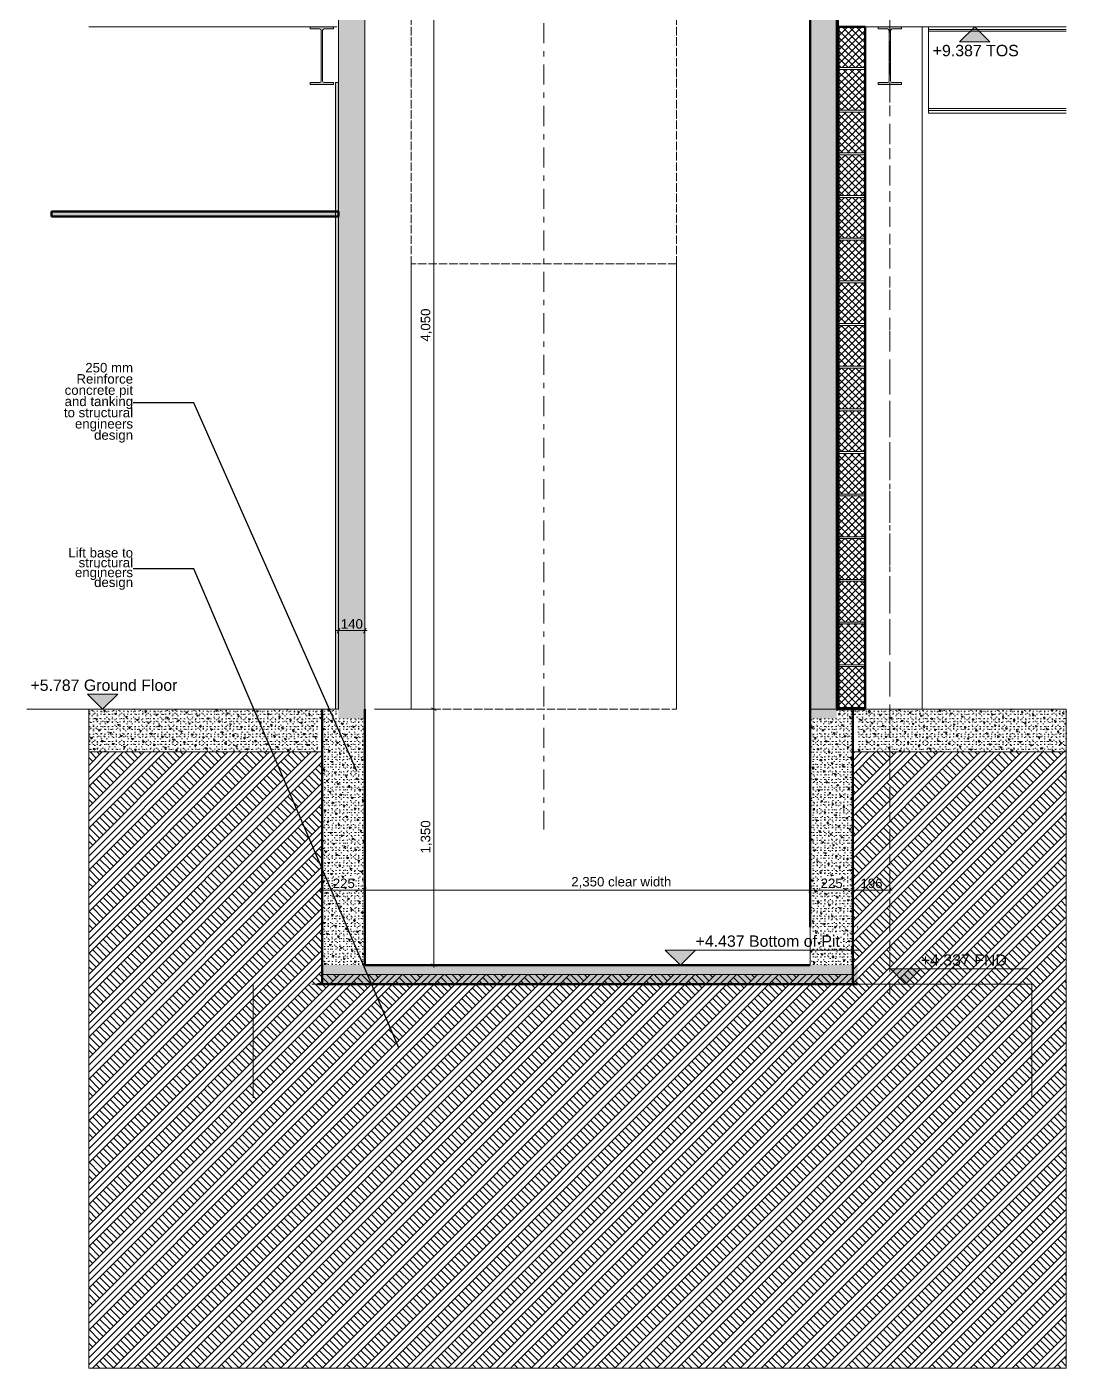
# Model space of a CAD drawing. Header units: millimetres. Extents: x -54677 to 188015, y -4000 to 32873.
# Drawn here: x 181513 to 186999, y 7941 to 15017 of the extents above; entities that cross this region are included whole.
import ezdxf

# ---------------------------------------------------------------- set-up
doc = ezdxf.new("R2010")
doc.units = ezdxf.units.MM
doc.header["$MEASUREMENT"] = 0
for name, pattern in [('Dashed', [112.888889, 56.444445, -56.444445]), ('Double Dashed', [218.722215, 105.83333, -42.333331, 28.222222, -42.333331]), ('Hidden Line', [55, 45, -10]), ('v1', [2800, 1000, -400, 0, -400, 1000, 0])]:
    doc.linetypes.add(name, pattern=pattern)
for name, color, linetype, lineweight in [('2D Layer_Pen_No__1', 7, 'Continuous', 13), ('2D Layer_Pen_No__101', 252, 'Continuous', 15), ('2D Layer_Pen_No__146', 8, 'Continuous', 0), ('2D Layer_Pen_No__173', 1, 'Continuous', 18), ('2D Layer_Pen_No__191', 7, 'Continuous', 5), ('2D Layer_Pen_No__2', 8, 'Continuous', 15), ('2D Layer_Pen_No__85', 8, 'Continuous', 20), ('2D Layer_Pen_No__87', 8, 'Continuous', 20), ('New_2D Layer_Pen_No__1', 7, 'Continuous', 13), ('New_2D Layer_Pen_No__160', 5, 'Continuous', 200), ('New_2D Layer_Pen_No__90', 8, 'Continuous', 20), ('New_A-95-D_1_20_Pen_No__1', 7, 'Continuous', 13), ('New_A-95-D_Stair_Detail.Dim_Pen_No__4', 7, 'Continuous', 20)]:
    doc.layers.add(name, color=color, linetype=linetype, lineweight=lineweight)
for name, color, linetype, lineweight, true_color in [('2D Layer_Pen_No__107', 7, 'Continuous', 15, 0xa6a6a6), ('2D Layer_Pen_No__147', 7, 'Continuous', 0, 0x606060), ('2D Layer_Pen_No__241', 7, 'Continuous', 13, 0xc30c20), ('2D Layer_Pen_No__27', 7, 'Continuous', 50, 0x2a2a2a), ('2D Layer_Pen_No__29', 7, 'Continuous', 50, 0x2a2a2a), ('2D Layer_Pen_No__62', 7, 'Continuous', 20, 0xaaaaaa), ('New_2D Layer_Pen_No__147', 7, 'Continuous', 0, 0x606060), ('New_2D Layer_Pen_No__27', 7, 'Continuous', 50, 0x2a2a2a)]:
    doc.layers.add(name, color=color, linetype=linetype, lineweight=lineweight, true_color=true_color)
for name, color, linetype in [('New_2D Layer', 7, 'Continuous'), ('New_A-95-D_1_20', 7, 'Continuous'), ('New_A-95-D_Stair_Detail.Dim', 7, 'Continuous')]:
    doc.layers.add(name, color=color, linetype=linetype)
doc.styles.add('GENERATED_STYLE_1', font='')
doc.styles.add('GENERATED_STYLE_2', font='')
doc.styles.get('GENERATED_STYLE_1').set_extended_font_data('Arial')
doc.styles.get('GENERATED_STYLE_2').set_extended_font_data('Swis721 BT')
doc.dimstyles.new('GENERATED_STYLE__1', dxfattribs={"dimtxt": 50, "dimasz": 19, "dimexe": 0.18, "dimexo": 50, "dimgap": 0.09, "dimtad": 1, "dimtih": 1, "dimtoh": 1, "dimdec": 0, "dimzin": 0, "dimdsep": 46, "dimtxsty": 'GENERATED_STYLE_1', "dimblk": 'ARROWHEAD_2', "dimblk1": 'ARROWHEAD_2', "dimblk2": 'ARROWHEAD_2', "dimcen": 0.09, "dimclrd": 7, "dimclre": 7, "dimclrt": 7, "dimadec": 0, "dimazin": 0, "dimtfac": 1, "dimtdec": 4, "dimtmove": 0, "dimatfit": 3, "dimfxl": 1, "dimtolj": 1, "dimtzin": 0, "dimarcsym": 0})
doc.dimstyles.new('GENERATED_STYLE__2', dxfattribs={"dimtxt": 50, "dimasz": 19, "dimexe": 0.18, "dimexo": 50, "dimgap": 0.09, "dimtad": 1, "dimdec": 0, "dimzin": 0, "dimdsep": 46, "dimtxsty": 'GENERATED_STYLE_1', "dimblk": 'ARROWHEAD_2', "dimblk1": 'ARROWHEAD_2', "dimblk2": 'ARROWHEAD_2', "dimcen": 0.09, "dimclrd": 7, "dimclre": 7, "dimclrt": 7, "dimadec": 0, "dimazin": 0, "dimtfac": 1, "dimtdec": 4, "dimtmove": 0, "dimatfit": 3, "dimfxl": 1, "dimtolj": 1, "dimtzin": 0, "dimarcsym": 0})
doc.dimstyles.new('GENERATED_STYLE__3', dxfattribs={"dimtxt": 50, "dimasz": 19, "dimexe": 0.18, "dimexo": 50, "dimgap": 0.09, "dimtad": 1, "dimtih": 1, "dimtoh": 1, "dimdec": 0, "dimzin": 0, "dimdsep": 46, "dimtxsty": 'GENERATED_STYLE_1', "dimblk": 'ARROWHEAD_2', "dimblk1": 'ARROWHEAD_2', "dimblk2": 'ARROWHEAD_2', "dimcen": 0.09, "dimclrd": 7, "dimclre": 7, "dimclrt": 7, "dimadec": 0, "dimazin": 0, "dimtfac": 1, "dimtdec": 4, "dimtmove": 2, "dimatfit": 3, "dimfxl": 1, "dimtolj": 1, "dimtzin": 0, "dimarcsym": 0})
doc.dimstyles.new('GENERATED_STYLE__5', dxfattribs={"dimtxt": 0.18, "dimasz": 36.48, "dimexe": 0.18, "dimexo": 0.0625, "dimgap": 0.09, "dimtad": 0, "dimtih": 1, "dimtoh": 1, "dimdec": 4, "dimzin": 0, "dimdsep": 46, "dimcen": 0.09, "dimadec": 0, "dimazin": 0, "dimtfac": 1, "dimtdec": 4, "dimtmove": 0, "dimatfit": 3, "dimldrblk": 'ARROWHEAD_5', "dimfxl": 1, "dimtolj": 1, "dimtzin": 0, "dimarcsym": 0})
pattern_1 = [(45, (160184.873, 11417.109), (-18.384776, 18.384776), []), (135, (160184.873, 11417.109), (18.384776, 18.384776), [])]
pattern_2 = [(45, (160184.87, 11417.11), (-73.4847, 73.4847), [10, -50]), (45, (160169.34, 11475.06), (-73.4847, 73.4847), [10, -50]), (105, (160184.87, 11417.11), (100.38196, 26.89726), [10, -50]), (105, (160227.3, 11459.54), (100.38196, 26.89726), [10, -50]), (165, (160191.94, 11424.18), (26.89726, 100.38196), [10, -50]), (165, (160234.37, 11466.61), (26.89726, 100.38196), [10, -50]), (45, (160177.802, 11424.18), (-14.142136, 14.142136), [0, -20, 0, -30]), (90, (160184.873, 11431.25), (-20, 0), [0, -15, 0, -25])]
pattern_3 = [(0, (160184.8728, 11417.1086), (0, 3), [0, -3])]

# ---------------------------------------------------------------- blocks, each defined once
blk = doc.blocks.new('*D76', base_point=(160184.9, 11417.1))
at = {"layer": 'New_2D Layer_Pen_No__1', "linetype": 'Continuous'}
for p, q in [((183297.3, 10444.4), (183297.3, 10544.9)), ((185647.3, 10444.4), (185647.3, 10545.2)), ((183304.5, 10475.6), (183290.1, 10450.6)), ((185640.1, 10450.6), (185654.5, 10475.6)), ((183285.1, 10463.1), (183297.3, 10463.1)), ((183297.3, 10463.1), (185647.3, 10463.1)), ((185647.3, 10463.1), (185659.5, 10463.1))]:
    blk.add_line(p, q, dxfattribs=at)
at = {"layer": 'New_2D Layer_Pen_No__1', "insert": (184386.5, 10473.1), "char_height": 50, "attachment_point": 7, "style": 'GENERATED_STYLE_1'}
blk.add_mtext('\\A1;{\\fArial|b0|i0|c0|p34;2,350 clear width}', dxfattribs=at)
blk = doc.blocks.new('ARROWHEAD_2')
at = {"color": 0, "linetype": 'Continuous', "lineweight": 0}
for p, q in [((0, 0), (-1, 0)), ((-0.38, -0.66), (0.38, 0.66))]:
    blk.add_line(p, q, dxfattribs=at)
blk = doc.blocks.new('*D80', base_point=(160184.9, 11417.1))
at = {"layer": 'New_2D Layer_Pen_No__1', "linetype": 'Continuous'}
for p, q in [((183145.1, 11831.7), (183157.3, 11831.7)), ((183164.5, 11844.2), (183150.1, 11819.2)), ((183157.3, 11798.2), (183157.3, 11850.4)), ((183157.3, 11831.7), (183297.3, 11831.7)), ((183290.1, 11819.2), (183304.5, 11844.2)), ((183297.3, 11793.2), (183297.3, 11850.4)), ((183297.3, 11831.7), (183309.5, 11831.7))]:
    blk.add_line(p, q, dxfattribs=at)
at = {"layer": 'New_2D Layer_Pen_No__1', "insert": (183170.1, 11841.7), "char_height": 50, "attachment_point": 7, "style": 'GENERATED_STYLE_1'}
blk.add_mtext('\\A1;{\\fArial|b0|i0|c0|p34;140}', dxfattribs=at)
blk = doc.blocks.new('*D85', base_point=(160184.9, 11417.1))
at = {"layer": 'New_A-95-D_1_20_Pen_No__1', "linetype": 'Continuous'}
for p, q in [((183680.5, 15467.1), (183347.3, 15467.1)), ((183649.3, 15474.3), (183674.3, 15459.9)), ((183661.8, 11417.1), (183661.8, 15467.1)), ((183680.5, 11417.1), (183347.3, 11417.1)), ((183649.3, 11424.3), (183674.3, 11409.9)), ((183661.8, 11404.9), (183661.8, 11417.1))]:
    blk.add_line(p, q, dxfattribs=at)
at = {"layer": 'New_A-95-D_1_20_Pen_No__1', "insert": (183651.8, 13356.3), "char_height": 50, "attachment_point": 7, "rotation": 90, "style": 'GENERATED_STYLE_1'}
blk.add_mtext('\\A1;{\\fArial|b0|i0|c0|p34;4,050}', dxfattribs=at)
blk = doc.blocks.new('*D90', base_point=(160184.9, 11417.1))
at = {"layer": 'New_A-95-D_1_20_Pen_No__1', "linetype": 'Continuous'}
for p, q in [((183297.3, 10444.4), (183297.3, 10544.9)), ((185647.3, 10444.4), (185647.3, 10545.2)), ((183304.5, 10475.6), (183290.1, 10450.6)), ((185640.1, 10450.6), (185654.5, 10475.6)), ((183285.1, 10463.1), (183297.3, 10463.1)), ((183297.3, 10463.1), (185647.3, 10463.1)), ((185647.3, 10463.1), (185659.5, 10463.1))]:
    blk.add_line(p, q, dxfattribs=at)
at = {"layer": 'New_A-95-D_1_20_Pen_No__1', "insert": (184386.5, 10473.1), "char_height": 50, "attachment_point": 7, "style": 'GENERATED_STYLE_1'}
blk.add_mtext('\\A1;{\\fArial|b0|i0|c0|p34;2,350}', dxfattribs=at)
blk = doc.blocks.new('Dimension_14_2', base_point=(181912.9, 11417.1))
at = {"layer": 'New_A-95-D_Stair_Detail.Dim', "linetype": 'Continuous', "lineweight": 0, "true_color": 0x000000}
blk.add_hatch(color=178, dxfattribs=at).paths.add_polyline_path([(181912.9, 11417.1), (181992.9, 11497.1), (181832.9, 11497.1)])
at = {"layer": 'New_A-95-D_Stair_Detail.Dim_Pen_No__4', "linetype": 'Continuous'}
for p, q in [((181912.9, 11417.1), (181832.9, 11497.1)), ((181832.9, 11497.1), (181992.9, 11497.1)), ((181992.9, 11497.1), (181912.9, 11417.1)), ((181912.9, 11417.1), (181512.9, 11417.1)), ((181912.9, 11417.1), (181972.9, 11417.1))]:
    blk.add_line(p, q, dxfattribs=at)
at = {"layer": 'New_A-95-D_Stair_Detail.Dim_Pen_No__4', "insert": (181532.1, 11513.1), "char_height": 60, "attachment_point": 7, "style": 'GENERATED_STYLE_1'}
blk.add_mtext('\\A1;{\\fArial|b0|i0|c0|p34;+5.787 Ground Floor}', dxfattribs=at)
blk = doc.blocks.new('Dimension_24_2', base_point=(186515.8, 15017.1))
at = {"layer": 'New_A-95-D_Stair_Detail.Dim', "linetype": 'Continuous', "lineweight": 0, "true_color": 0x000000}
blk.add_hatch(color=178, dxfattribs=at).paths.add_polyline_path([(186515.8, 15017.1), (186435.8, 14937.1), (186595.8, 14937.1)])
at = {"layer": 'New_A-95-D_Stair_Detail.Dim_Pen_No__4', "linetype": 'Continuous'}
for p, q in [((186515.8, 15017.1), (186115.8, 15017.1)), ((186515.8, 15017.1), (186435.8, 14937.1)), ((186515.8, 15017.1), (186575.8, 15017.1)), ((186595.8, 14937.1), (186515.8, 15017.1)), ((186435.8, 14937.1), (186595.8, 14937.1))]:
    blk.add_line(p, q, dxfattribs=at)
at = {"layer": 'New_A-95-D_Stair_Detail.Dim_Pen_No__4', "insert": (186294.2, 14861.1), "char_height": 60, "attachment_point": 7, "style": 'GENERATED_STYLE_1'}
blk.add_mtext('\\A1;{\\fArial|b0|i0|c0|p34;+9.387 TOS}', dxfattribs=at)
blk = doc.blocks.new('Dimension_25_2', base_point=(184962.6, 10067.1))
at = {"layer": 'New_A-95-D_Stair_Detail.Dim', "linetype": 'Continuous', "lineweight": 0, "true_color": 0x000000}
blk.add_hatch(color=178, dxfattribs=at).paths.add_polyline_path([(184962.6, 10067.1), (185042.6, 10147.1), (184882.6, 10147.1)])
at = {"layer": 'New_A-95-D_Stair_Detail.Dim_Pen_No__4', "linetype": 'Continuous'}
for p, q in [((184962.6, 10067.1), (184882.6, 10147.1)), ((184882.6, 10147.1), (185042.6, 10147.1)), ((185042.6, 10147.1), (184962.6, 10067.1)), ((185042.6, 10147.1), (185910.5, 10147.1)), ((184962.6, 10067.1), (184902.6, 10067.1)), ((184962.6, 10067.1), (185022.6, 10067.1))]:
    blk.add_line(p, q, dxfattribs=at)
at = {"layer": 'New_A-95-D_Stair_Detail.Dim_Pen_No__4', "insert": (185042.6, 10163.1), "char_height": 60, "attachment_point": 7, "style": 'GENERATED_STYLE_1'}
blk.add_mtext('\\A1;{\\fArial|b0|i0|c0|p34;+4.437 Bottom of Pit}', dxfattribs=at)
blk = doc.blocks.new('Dimension_26_2', base_point=(186151.2, 9967.1))
at = {"layer": 'New_A-95-D_Stair_Detail.Dim', "linetype": 'Continuous', "lineweight": 0, "true_color": 0x000000}
blk.add_hatch(color=178, dxfattribs=at).paths.add_polyline_path([(186151.2, 9967.1), (186231.2, 10047.1), (186071.2, 10047.1)])
at = {"layer": 'New_A-95-D_Stair_Detail.Dim_Pen_No__4', "linetype": 'Continuous'}
for p, q in [((186151.2, 9967.1), (186071.2, 10047.1)), ((186071.2, 10047.1), (186231.2, 10047.1)), ((186231.2, 10047.1), (186151.2, 9967.1)), ((186231.2, 10047.1), (186797.1, 10047.1)), ((186151.2, 9967.1), (186091.2, 9967.1)), ((186151.2, 9967.1), (186211.2, 9967.1))]:
    blk.add_line(p, q, dxfattribs=at)
at = {"layer": 'New_A-95-D_Stair_Detail.Dim_Pen_No__4', "insert": (186231.2, 10063.1), "char_height": 60, "attachment_point": 7, "style": 'GENERATED_STYLE_1'}
blk.add_mtext('\\A1;{\\fArial|b0|i0|c0|p34;+4.337 FND}', dxfattribs=at)
blk = doc.blocks.new('*D106', base_point=(160184.9, 11417.1))
at = {"layer": 'New_A-95-D_1_20_Pen_No__1', "linetype": 'Continuous'}
for p, q in [((185647.4, 10444.4), (185647.4, 10548.5)), ((185872.3, 10444.4), (185872.3, 10555.4)), ((185654.6, 10475.6), (185640.2, 10450.6)), ((185865.1, 10450.6), (185879.5, 10475.6)), ((185635.2, 10463.1), (185647.4, 10463.1)), ((185647.4, 10463.1), (185872.3, 10463.1)), ((185872.3, 10463.1), (185884.5, 10463.1))]:
    blk.add_line(p, q, dxfattribs=at)
at = {"layer": 'New_A-95-D_1_20_Pen_No__1', "insert": (185702.6, 10473.1), "char_height": 50, "attachment_point": 7, "style": 'GENERATED_STYLE_1'}
blk.add_mtext('\\A1;{\\fArial|b0|i0|c0|p34;225}', dxfattribs=at)
blk = doc.blocks.new('*D107', base_point=(160184.9, 11417.1))
at = {"layer": 'New_A-95-D_1_20_Pen_No__1', "linetype": 'Continuous'}
for p, q in [((185872.3, 10444.4), (185872.3, 10544.3)), ((185879.5, 10475.6), (185865.1, 10450.6)), ((186060.7, 10450.6), (186075.2, 10475.6)), ((186067.9, 10444.4), (186067.9, 10542.3)), ((185860.1, 10463.1), (185872.3, 10463.1)), ((185872.3, 10463.1), (186067.9, 10463.1)), ((186067.9, 10463.1), (186080.2, 10463.1))]:
    blk.add_line(p, q, dxfattribs=at)
at = {"layer": 'New_A-95-D_1_20_Pen_No__1', "insert": (185912.9, 10473.1), "char_height": 50, "attachment_point": 7, "style": 'GENERATED_STYLE_1'}
blk.add_mtext('\\A1;{\\fArial|b0|i0|c0|p34;196}', dxfattribs=at)
blk = doc.blocks.new('*D108', base_point=(160184.9, 11417.1))
at = {"layer": 'New_A-95-D_1_20_Pen_No__1', "linetype": 'Continuous'}
for p, q in [((183072.3, 10444.4), (183072.3, 10554.6)), ((183079.5, 10475.6), (183065.1, 10450.6)), ((183290.2, 10450.6), (183304.6, 10475.6)), ((183297.4, 10444.4), (183297.4, 10519.2)), ((183060.1, 10463.1), (183072.3, 10463.1)), ((183072.3, 10463.1), (183297.4, 10463.1)), ((183297.4, 10463.1), (183309.6, 10463.1))]:
    blk.add_line(p, q, dxfattribs=at)
at = {"layer": 'New_A-95-D_1_20_Pen_No__1', "insert": (183127.6, 10473.1), "char_height": 50, "attachment_point": 7, "style": 'GENERATED_STYLE_1'}
blk.add_mtext('\\A1;{\\fArial|b0|i0|c0|p34;225}', dxfattribs=at)
blk = doc.blocks.new('*D109', base_point=(160184.9, 11417.1))
at = {"layer": 'New_A-95-D_1_20_Pen_No__1', "linetype": 'Continuous'}
for p, q in [((183680.5, 11417.1), (183347.3, 11417.1)), ((183674.3, 11409.9), (183649.3, 11424.3)), ((183661.8, 11417.1), (183661.8, 11429.3)), ((183661.8, 10067.1), (183661.8, 11417.1)), ((183680.5, 10067.1), (183347.4, 10067.1)), ((183649.3, 10074.3), (183674.3, 10059.9)), ((183661.8, 10054.9), (183661.8, 10067.1))]:
    blk.add_line(p, q, dxfattribs=at)
at = {"layer": 'New_A-95-D_1_20_Pen_No__1', "insert": (183651.8, 10656.3), "char_height": 50, "attachment_point": 7, "rotation": 90, "style": 'GENERATED_STYLE_1'}
blk.add_mtext('\\A1;{\\fArial|b0|i0|c0|p34;1,350}', dxfattribs=at)
blk = doc.blocks.new('ARROWHEAD_5')
at = {"color": 0, "linetype": 'Continuous', "lineweight": 0}
blk.add_line((0, 0), (-1, 0), dxfattribs=at)
blk.add_solid([(-1, 0.2679), (0, 0), (-1, -0.2679), (-1, 0.2679)], dxfattribs=at)

msp = doc.modelspace()

# ---------------------------------------------------------------- hatches: boundary and pattern name
at = {"layer": '2D Layer_Pen_No__101', "linetype": 'Continuous'}
h = msp.add_hatch(dxfattribs=at)
h.set_pattern_fill('Concrete_Block_0002', color=256, style=0, pattern_type=2)
h.set_pattern_definition(pattern_1)
h.paths.add_polyline_path([(185937.3, 15017.1), (185797.3, 15017.1), (185797.3, 14802.1), (185937.3, 14802.1)])
h = msp.add_hatch(dxfattribs=at)
h.set_pattern_fill('Concrete_Block_0002', color=256, style=0, pattern_type=2)
h.set_pattern_definition(pattern_1)
h.paths.add_polyline_path([(185937.3, 14792.1), (185797.3, 14792.1), (185797.3, 14577.1), (185937.3, 14577.1)])
h = msp.add_hatch(dxfattribs=at)
h.set_pattern_fill('Concrete_Block_0002', color=256, style=0, pattern_type=2)
h.set_pattern_definition(pattern_1)
h.paths.add_polyline_path([(185937.3, 14567.1), (185797.3, 14567.1), (185797.3, 14352.1), (185937.3, 14352.1)])
h = msp.add_hatch(dxfattribs=at)
h.set_pattern_fill('Concrete_Block_0002', color=256, style=0, pattern_type=2)
h.set_pattern_definition(pattern_1)
h.paths.add_polyline_path([(185937.3, 14342.1), (185797.3, 14342.1), (185797.3, 14127.1), (185937.3, 14127.1)])
h = msp.add_hatch(dxfattribs=at)
h.set_pattern_fill('Concrete_Block_0002', color=256, style=0, pattern_type=2)
h.set_pattern_definition(pattern_1)
h.paths.add_polyline_path([(185937.3, 14117.1), (185797.3, 14117.1), (185797.3, 13902.1), (185937.3, 13902.1)])
h = msp.add_hatch(dxfattribs=at)
h.set_pattern_fill('Concrete_Block_0002', color=256, style=0, pattern_type=2)
h.set_pattern_definition(pattern_1)
h.paths.add_polyline_path([(185937.3, 13892.1), (185797.3, 13892.1), (185797.3, 13677.1), (185937.3, 13677.1)])
h = msp.add_hatch(dxfattribs=at)
h.set_pattern_fill('Concrete_Block_0002', color=256, style=0, pattern_type=2)
h.set_pattern_definition(pattern_1)
h.paths.add_polyline_path([(185937.3, 13667.1), (185797.3, 13667.1), (185797.3, 13452.1), (185937.3, 13452.1)])
h = msp.add_hatch(dxfattribs=at)
h.set_pattern_fill('Concrete_Block_0002', color=256, style=0, pattern_type=2)
h.set_pattern_definition(pattern_1)
h.paths.add_polyline_path([(185937.3, 13442.1), (185797.3, 13442.1), (185797.3, 13227.1), (185937.3, 13227.1)])
h = msp.add_hatch(dxfattribs=at)
h.set_pattern_fill('Concrete_Block_0002', color=256, style=0, pattern_type=2)
h.set_pattern_definition(pattern_1)
h.paths.add_polyline_path([(185937.3, 13217.1), (185797.3, 13217.1), (185797.3, 13002.1), (185937.3, 13002.1)])
h = msp.add_hatch(dxfattribs=at)
h.set_pattern_fill('Concrete_Block_0002', color=256, style=0, pattern_type=2)
h.set_pattern_definition(pattern_1)
h.paths.add_polyline_path([(185937.3, 12992.1), (185797.3, 12992.1), (185797.3, 12777.1), (185937.3, 12777.1)])
h = msp.add_hatch(dxfattribs=at)
h.set_pattern_fill('Concrete_Block_0002', color=256, style=0, pattern_type=2)
h.set_pattern_definition(pattern_1)
h.paths.add_polyline_path([(185937.3, 12767.1), (185797.3, 12767.1), (185797.3, 12552.1), (185937.3, 12552.1)])
h = msp.add_hatch(dxfattribs=at)
h.set_pattern_fill('Concrete_Block_0002', color=256, style=0, pattern_type=2)
h.set_pattern_definition(pattern_1)
h.paths.add_polyline_path([(185937.3, 12542.1), (185797.3, 12542.1), (185797.3, 12327.1), (185937.3, 12327.1)])
h = msp.add_hatch(dxfattribs=at)
h.set_pattern_fill('Concrete_Block_0002', color=256, style=0, pattern_type=2)
h.set_pattern_definition(pattern_1)
h.paths.add_polyline_path([(185937.3, 12317.1), (185797.3, 12317.1), (185797.3, 12102.1), (185937.3, 12102.1)])
h = msp.add_hatch(dxfattribs=at)
h.set_pattern_fill('Concrete_Block_0002', color=256, style=0, pattern_type=2)
h.set_pattern_definition(pattern_1)
h.paths.add_polyline_path([(185937.3, 12092.1), (185797.3, 12092.1), (185797.3, 11877.1), (185937.3, 11877.1)])
h = msp.add_hatch(dxfattribs=at)
h.set_pattern_fill('Concrete_Block_0002', color=256, style=0, pattern_type=2)
h.set_pattern_definition(pattern_1)
h.paths.add_polyline_path([(185937.3, 11867.1), (185797.3, 11867.1), (185797.3, 11652.1), (185937.3, 11652.1)])
h = msp.add_hatch(dxfattribs=at)
h.set_pattern_fill('Concrete_Block_0002', color=256, style=0, pattern_type=2)
h.set_pattern_definition(pattern_1)
h.paths.add_polyline_path([(185937.3, 11642.1), (185797.3, 11642.1), (185797.3, 11427.1), (185937.3, 11427.1)])
h = msp.add_hatch(dxfattribs=at)
h.set_pattern_fill('Earth_0002', color=256, style=0, pattern_type=2)
h.set_pattern_definition([(45, (160184.87, 11417.11), (-55.15433, 55.15433), []), (45, (160166.49, 11435.5), (-110.30865, 110.30865), []), (45, (160148.1, 11453.88), (-110.30865, 110.30865), []), (135, (160129.718, 11472.263), (18.384776, 18.384776), [78, -78])])
h.paths.add_polyline_path([(183072.3, 11192.1), (181839.8, 11192.1), (181839.8, 7941.1), (186998.6, 7941.1), (186998.6, 11192.1), (185872.3, 11192.1), (185872.3, 10017.1), (183072.3, 10017.1)])
at = {"layer": '2D Layer_Pen_No__107', "linetype": 'Continuous'}
h = msp.add_hatch(dxfattribs=at)
h.set_pattern_fill('Gypsum_PB_0002', color=256, style=0, pattern_type=2)
h.set_pattern_definition(pattern_3)
h.paths.add_polyline_path([(183142.3, 11417.1), (183157.3, 11417.1), (183157.3, 14723.4), (183142.3, 14723.4)])
h = msp.add_hatch(dxfattribs=at)
h.set_pattern_fill('Gypsum_PB_0002', color=256, style=0, pattern_type=2)
h.set_pattern_definition(pattern_3)
h.paths.add_polyline_path([(183157.3, 14042.1), (181643.7, 14042.1), (181643.7, 14017.1), (183157.3, 14017.1)])
at = {"layer": '2D Layer_Pen_No__146', "linetype": 'Continuous'}
h = msp.add_hatch(dxfattribs=at)
h.set_pattern_fill('Structural_Concrete_0002', color=256, style=0, pattern_type=2)
h.set_pattern_definition(pattern_2)
h.paths.add_polyline_path([(183297.3, 10067.1), (183297.3, 11367.1), (183072.3, 11367.1), (183072.3, 10067.1)])
h = msp.add_hatch(dxfattribs=at)
h.set_pattern_fill('Structural_Concrete_0002', color=256, style=0, pattern_type=2)
h.set_pattern_definition(pattern_2)
h.paths.add_polyline_path([(185647.3, 10067.1), (185872.3, 10067.1), (185872.3, 11367.1), (185647.3, 11367.1)])
h = msp.add_hatch(dxfattribs=at)
h.set_pattern_fill('Structural_Concrete_0002', color=256, style=0, pattern_type=2)
h.set_pattern_definition(pattern_2)
h.paths.add_polyline_path([(183072.3, 10067.1), (183072.3, 9967.1), (185897.3, 9967.1), (185897.3, 10067.1)])
at = {"layer": '2D Layer_Pen_No__147', "linetype": 'Continuous'}
h = msp.add_hatch(dxfattribs=at)
h.set_pattern_fill('Structural_Concrete_0002', color=256, style=0, pattern_type=2)
h.set_pattern_definition(pattern_2)
h.paths.add_polyline_path([(183048.5, 11367.1), (183147.3, 11367.1), (183147.3, 11417.1), (181839.8, 11417.1), (181839.8, 11192.1), (183048.5, 11192.1)])
h = msp.add_hatch(dxfattribs=at)
h.set_pattern_fill('Structural_Concrete_0002', color=256, style=0, pattern_type=2)
h.set_pattern_definition(pattern_2)
h.paths.add_polyline_path([(185898.5, 11367.1), (185898.5, 11192.1), (186998.6, 11192.1), (186998.6, 11417.1), (185787.3, 11417.1), (185787.3, 11367.1)])
at = {"layer": 'New_2D Layer_Pen_No__147', "linetype": 'Continuous'}
h = msp.add_hatch(dxfattribs=at)
h.set_pattern_fill('Structural_Concrete_0002', color=256, style=0, pattern_type=2)
h.set_pattern_definition(pattern_2)
h.paths.add_polyline_path([(183297.3, 11367.1), (183297.3, 31517.1), (183157.3, 31517.1), (183157.3, 11367.1)])
h = msp.add_hatch(dxfattribs=at)
h.set_pattern_fill('Structural_Concrete_0002', color=256, style=0, pattern_type=2)
h.set_pattern_definition(pattern_2)
h.paths.add_polyline_path([(185647.3, 11367.1), (185787.3, 11367.1), (185787.3, 31517.1), (185647.3, 31517.1)])
at = {"layer": 'New_2D Layer_Pen_No__160', "linetype": 'Continuous', "lineweight": 0, "true_color": 0x00007f}
for points in [[(183132.2, 14712.7), (183132.2, 14723.4), (183083, 14723.4), (183076.7, 14726), (183074.1, 14732.3), (183074.1, 14997.5), (183076.7, 15003.8), (183083, 15006.4), (183132.2, 15006.4), (183132.2, 15017.1), (183008.8, 15017.1), (183008.8, 15006.4), (183058.1, 15006.4), (183064.4, 15003.8), (183067, 14997.5), (183067, 14732.3), (183064.4, 14726), (183058.1, 14723.4), (183008.8, 14723.4), (183008.8, 14712.7)], [(186006.2, 14712.7), (186129.6, 14712.7), (186129.6, 14723.4), (186080.3, 14723.4), (186074.1, 14726), (186071.4, 14732.3), (186071.4, 14997.5), (186074.1, 15003.8), (186080.3, 15006.4), (186129.6, 15006.4), (186129.6, 15017.1), (186006.2, 15017.1), (186006.2, 15006.4), (186055.4, 15006.4), (186061.7, 15003.8), (186064.3, 14997.5), (186064.3, 14732.3), (186061.7, 14726), (186055.4, 14723.4), (186006.2, 14723.4)]]:
    msp.add_hatch(color=176, dxfattribs=at).paths.add_polyline_path(points)

# ---------------------------------------------------------------- linework, layer by layer
at = {"layer": '2D Layer_Pen_No__1', "linetype": 'Hidden Line'}
for p, q in [((184942.3, 13767.1), (183542.3, 13767.1)), ((183542.3, 13767.1), (183542.3, 11417.1)), ((184942.3, 11417.1), (184942.3, 13767.1)), ((183542.3, 11417.1), (184942.3, 11417.1))]:
    msp.add_line(p, q, dxfattribs=at)
at = {"layer": '2D Layer_Pen_No__1', "linetype": 'Continuous'}
for p, q in [((183147.3, 11417.1), (181839.8, 11417.1)), ((181839.8, 11417.1), (181839.8, 11192.1)), ((186998.6, 11417.1), (185647.3, 11417.1)), ((186998.6, 11192.1), (186998.6, 11417.1)), ((183047.3, 11192.1), (182221.2, 11192.1)), ((186998.6, 11192.1), (185898.5, 11192.1))]:
    msp.add_line(p, q, dxfattribs=at)
at = {"layer": '2D Layer_Pen_No__1', "linetype": 'v1'}
for p, q in [((186818, 9967.1), (182707.4, 9967.1)), ((182707.4, 9967.1), (182707.4, 9367.1)), ((186818, 9367.1), (186818, 9967.1))]:
    msp.add_line(p, q, dxfattribs=at)
at = {"layer": '2D Layer_Pen_No__1', "linetype": 'Continuous', "flags": 128}
msp.add_lwpolyline([(183072.3, 11192.1), (181839.8, 11192.1), (181839.8, 7941.1), (186998.6, 7941.1), (186998.6, 11192.1), (185872.3, 11192.1), (185872.3, 10017.1), (183072.3, 10017.1)], close=True, dxfattribs=at)
at = {"layer": '2D Layer_Pen_No__101', "linetype": 'Double Dashed'}
msp.add_line((184242.3, 31659.9), (184242.3, 10782.6), dxfattribs=at)
at = {"layer": '2D Layer_Pen_No__101', "linetype": 'Hidden Line'}
for p, q in [((183542.3, 31517.1), (183542.3, 11417.1)), ((184942.3, 31517.1), (184942.3, 11417.1))]:
    msp.add_line(p, q, dxfattribs=at)
at = {"layer": '2D Layer_Pen_No__173', "linetype": 'Double Dashed'}
msp.add_line((186067.9, 32440), (186067.9, 10068), dxfattribs=at)
at = {"layer": '2D Layer_Pen_No__191', "linetype": 'Continuous', "flags": 128}
msp.add_lwpolyline([(183142.3, 11417.1), (183157.3, 11417.1), (183157.3, 14723.4), (183142.3, 14723.4)], close=True, dxfattribs=at)
at = {"layer": '2D Layer_Pen_No__2', "linetype": 'Continuous', "flags": 128}
for points in [[(185937.3, 15017.1), (185797.3, 15017.1), (185797.3, 14802.1), (185937.3, 14802.1)], [(185937.3, 14792.1), (185797.3, 14792.1), (185797.3, 14577.1), (185937.3, 14577.1)], [(185937.3, 14567.1), (185797.3, 14567.1), (185797.3, 14352.1), (185937.3, 14352.1)], [(185937.3, 14342.1), (185797.3, 14342.1), (185797.3, 14127.1), (185937.3, 14127.1)], [(185937.3, 14117.1), (185797.3, 14117.1), (185797.3, 13902.1), (185937.3, 13902.1)], [(185937.3, 13892.1), (185797.3, 13892.1), (185797.3, 13677.1), (185937.3, 13677.1)], [(185937.3, 13667.1), (185797.3, 13667.1), (185797.3, 13452.1), (185937.3, 13452.1)], [(185937.3, 13442.1), (185797.3, 13442.1), (185797.3, 13227.1), (185937.3, 13227.1)], [(185937.3, 13217.1), (185797.3, 13217.1), (185797.3, 13002.1), (185937.3, 13002.1)], [(185937.3, 12992.1), (185797.3, 12992.1), (185797.3, 12777.1), (185937.3, 12777.1)], [(185937.3, 12767.1), (185797.3, 12767.1), (185797.3, 12552.1), (185937.3, 12552.1)], [(185937.3, 12542.1), (185797.3, 12542.1), (185797.3, 12327.1), (185937.3, 12327.1)], [(185937.3, 12317.1), (185797.3, 12317.1), (185797.3, 12102.1), (185937.3, 12102.1)], [(185937.3, 12092.1), (185797.3, 12092.1), (185797.3, 11877.1), (185937.3, 11877.1)], [(185937.3, 11867.1), (185797.3, 11867.1), (185797.3, 11652.1), (185937.3, 11652.1)], [(185937.3, 11642.1), (185797.3, 11642.1), (185797.3, 11427.1), (185937.3, 11427.1)]]:
    msp.add_lwpolyline(points, close=True, dxfattribs=at)
at = {"layer": '2D Layer_Pen_No__241', "linetype": 'Dashed'}
msp.add_line((186067.9, 9917.1), (186067.9, 32404.7), dxfattribs=at)
at = {"layer": '2D Layer_Pen_No__27', "linetype": 'Continuous'}
for p, q in [((185797.3, 15017.1), (185797.3, 11417.1)), ((185797.3, 15017.1), (185937.3, 15017.1)), ((185937.3, 15017.1), (185937.2, 15017.1)), ((185937.3, 15017.1), (185937.3, 11417.1)), ((183072.3, 11417.1), (183072.3, 10267.1)), ((183297.3, 11417.1), (183297.4, 10067.1)), ((185937.3, 11417.1), (185787.3, 11417.1)), ((185872.3, 11417.1), (185872.3, 10267.1)), ((183297.3, 11367.1), (183296.1, 11367.1)), ((185647.3, 11367.1), (185647.3, 10267.1)), ((185897.3, 10267.1), (185894.8, 10267.1))]:
    msp.add_line(p, q, dxfattribs=at)
at = {"layer": '2D Layer_Pen_No__29', "linetype": 'Continuous'}
for p, q in [((183157.3, 14042.1), (181643.7, 14042.1)), ((181643.7, 14017.1), (181643.7, 14042.1)), ((183157.3, 14017.1), (181643.7, 14017.1)), ((183157.3, 14042.1), (183157.3, 14017.1)), ((183072.3, 10267.1), (183072.3, 9967.1)), ((185872.3, 10267.1), (185872.3, 9967.1)), ((185647.4, 10067.1), (183297.4, 10067.1)), ((185897.3, 9967.1), (183047.3, 9967.1))]:
    msp.add_line(p, q, dxfattribs=at)
at = {"layer": '2D Layer_Pen_No__62', "linetype": 'Continuous'}
for p, q in [((183148.5, 15017.1), (181839.8, 15017.1)), ((185797.3, 15063.9), (185797.3, 15017.1)), ((186998.6, 15017.1), (185797.3, 15017.1))]:
    msp.add_line(p, q, dxfattribs=at)
at = {"layer": '2D Layer_Pen_No__87', "linetype": 'Continuous'}
for p, q in [((186237.9, 15017.1), (186237.9, 11417.1)), ((185647.4, 11092.1), (185647.4, 10067.1))]:
    msp.add_line(p, q, dxfattribs=at)
at = {"layer": 'New_2D Layer_Pen_No__1', "linetype": 'Continuous'}
for p, q in [((183157.3, 31517.1), (183157.3, 11417.1)), ((183297.3, 31517.1), (183297.3, 11417.1)), ((183008.8, 15017.1), (183008.8, 15006.4)), ((183132.2, 15017.1), (183132.2, 15006.4)), ((186006.2, 15017.1), (186006.2, 15006.4)), ((186129.6, 15017.1), (186129.6, 15006.4)), ((183008.8, 14723.4), (183008.8, 14712.7)), ((183132.2, 14723.4), (183132.2, 14712.7)), ((186006.2, 14723.4), (186006.2, 14712.7)), ((186129.6, 14723.4), (186129.6, 14712.7)), ((183132.2, 14712.7), (183008.8, 14712.7)), ((186129.6, 14712.7), (186006.2, 14712.7))]:
    msp.add_line(p, q, dxfattribs=at)
at = {"layer": 'New_2D Layer_Pen_No__1', "linetype": 'Continuous', "flags": 128}
for points in [[(183064.4, 15003.8), (183058.1, 15006.4), (183008.8, 15006.4)], [(183064.4, 15003.8), (183067, 14997.5), (183067, 14732.3), (183064.4, 14726)], [(183076.7, 15003.8), (183074.1, 14997.5), (183074.1, 14732.3), (183076.7, 14726)], [(183132.2, 15006.4), (183083, 15006.4), (183076.7, 15003.8)], [(186061.7, 15003.8), (186055.4, 15006.4), (186006.2, 15006.4)], [(186061.7, 15003.8), (186064.3, 14997.5), (186064.3, 14732.3), (186061.7, 14726)], [(186074.1, 15003.8), (186071.4, 14997.5), (186071.4, 14732.3), (186074.1, 14726)], [(186129.6, 15006.4), (186080.3, 15006.4), (186074.1, 15003.8)], [(183064.4, 14726), (183058.1, 14723.4), (183008.8, 14723.4)], [(183076.7, 14726), (183083, 14723.4), (183132.2, 14723.4)], [(186061.7, 14726), (186055.4, 14723.4), (186006.2, 14723.4)], [(186074.1, 14726), (186080.3, 14723.4), (186129.6, 14723.4)]]:
    msp.add_lwpolyline(points, dxfattribs=at)
at = {"layer": 'New_2D Layer_Pen_No__27', "linetype": 'Continuous'}
for p, q in [((185647.3, 31517.1), (185647.3, 11367.1)), ((185787.3, 31517.1), (185787.3, 11417.1)), ((185648.5, 11367.1), (185647.3, 11367.1))]:
    msp.add_line(p, q, dxfattribs=at)
at = {"layer": 'New_2D Layer_Pen_No__90', "linetype": 'Continuous'}
for p, q in [((186272, 15003.8), (186272, 15017.1)), ((186272, 15000.8), (186272, 15003.8)), ((186998.6, 15003.8), (186272, 15003.8)), ((186272, 14993.6), (186272, 15000.8)), ((186272, 14586), (186272, 14993.6)), ((186998.6, 14993.6), (186272, 14993.6)), ((186272, 14578.8), (186272, 14586)), ((186998.6, 14586), (186272, 14586)), ((186272, 14575.8), (186272, 14578.8)), ((186272, 14562.5), (186272, 14575.8)), ((186998.6, 14575.8), (186272, 14575.8)), ((186998.6, 14562.5), (186272, 14562.5))]:
    msp.add_line(p, q, dxfattribs=at)

# ---------------------------------------------------------------- block references
at = {"layer": 'New_A-95-D_Stair_Detail.Dim', "linetype": 'Continuous'}
for name, p in [('Dimension_24_2', (186515.8, 15017.1)), ('Dimension_14_2', (181912.9, 11417.1)), ('Dimension_25_2', (184962.6, 10067.1)), ('Dimension_26_2', (186151.2, 9967.1))]:
    msp.add_blockref(name, p, dxfattribs=at)

# ---------------------------------------------------------------- texts
at = {"layer": '2D Layer_Pen_No__1', "linetype": 'Continuous', "attachment_point": 6, "style": 'GENERATED_STYLE_2'}
for s, insert, char_height, width, line_spacing_factor in [('\\A1;{\\fSwis721 BT|b0|i0|c0|p34;250 mm Reinforce concrete pit and tanking to structural engineers design }', (182073.7, 13033.9), 50.0018, 394.919, 0.710273), ('\\A1;{\\fSwis721 BT|b0|i0|c0|p34;Lift base to structural engineers design }', (182073.7, 12157.4), 50, 449.743, 0.622519)]:
    msp.add_mtext(s, dxfattribs=dict(at, insert=insert, char_height=char_height, width=width, line_spacing_factor=line_spacing_factor))

# ---------------------------------------------------------------- dimensions: what is measured, and where the dimension line sits
at = {"layer": 'New_2D Layer', "linetype": 'Continuous'}
dim = msp.add_linear_dim(base=(183297.3, 11831.7), p1=(183157.3, 11748.2), p2=(183297.3, 11743.2), dimstyle='GENERATED_STYLE__1', dxfattribs=at)
dim.commit()
dim.dimension.update_dxf_attribs({"geometry": '*D80', "text_midpoint": (183233.3, 11866.7), "dimtype": 160})
dim = msp.add_linear_dim(base=(185647.3, 10463.1), p1=(183297.3, 10594.9), p2=(185647.3, 10595.2), text='<MeasuredValue> clear width', dimstyle='GENERATED_STYLE__3', dxfattribs=at)
dim.commit()
dim.dimension.update_dxf_attribs({"geometry": '*D76', "text_midpoint": (184873, 10498.1), "dimtype": 160})
at = {"layer": 'New_A-95-D_1_20', "linetype": 'Continuous'}
for base, p1, p2, picture, middle in [((183661.8, 15467.1), (183297.3, 11417.1), (183297.3, 15467.1), '*D85', (183626.8, 13451.2)), ((183661.8, 11417.1), (183297.4, 10067.1), (183297.3, 11417.1), '*D109', (183626.8, 10751.2))]:
    dim = msp.add_linear_dim(base=base, p1=p1, p2=p2, angle=90, dimstyle='GENERATED_STYLE__2', dxfattribs=at)
    dim.commit()
    dim.dimension.update_dxf_attribs({"geometry": picture, "text_midpoint": middle, "dimtype": 160, "text_rotation": 90})
for base, p1, p2, picture, middle in [((183297.4, 10463.1), (183072.3, 10604.6), (183297.4, 10569.2), '*D108', (183190.9, 10498.1)), ((185647.3, 10463.1), (183297.3, 10594.9), (185647.3, 10595.2), '*D90', (184481.3, 10498.1)), ((185872.3, 10463.1), (185647.4, 10598.5), (185872.3, 10605.4), '*D106', (185765.9, 10498.1)), ((186067.9, 10463.1), (185872.3, 10594.3), (186067.9, 10592.3), '*D107', (185976.1, 10498.1))]:
    dim = msp.add_linear_dim(base=base, p1=p1, p2=p2, dimstyle='GENERATED_STYLE__1', dxfattribs=at)
    dim.commit()
    dim.dimension.update_dxf_attribs({"geometry": picture, "text_midpoint": middle, "dimtype": 160})

# ---------------------------------------------------------------- leaders
at = {"layer": '2D Layer_Pen_No__85', "linetype": 'Continuous', "annotation_type": 0, "has_hookline": 1, "hookline_direction": 1}
for points, text_width in [([(183255.1, 11091), (182393.8, 13033.9), (182073.7, 13033.9)], 381), ([(183477.3, 9630.4), (182393.8, 12157.4), (182073.7, 12157.4)], 340.5)]:
    msp.add_leader(points, dimstyle='GENERATED_STYLE__5', dxfattribs=dict(at, text_width=text_width))

doc.saveas('drawing.dxf')
